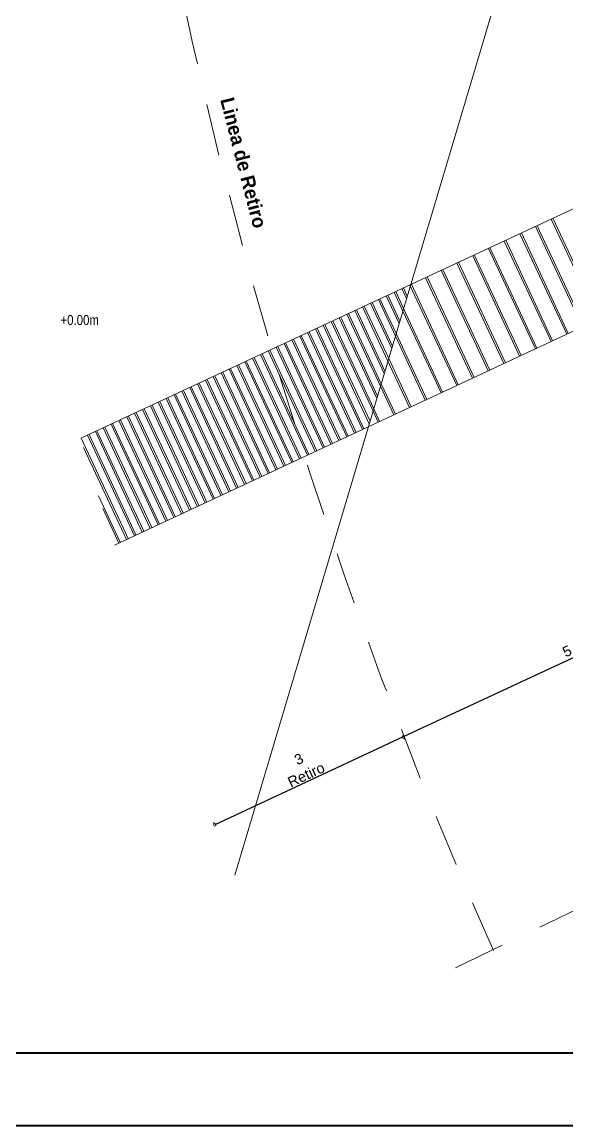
# Model space of a CAD drawing. Header units: millimetres. Extents: x 110427 to 125914, y 76277 to 76441.
# Drawn here: x 114083.5 to 114091.35, y 76319.01 to 76334.93 of the extents above; entities that cross this region are included whole.
import ezdxf

# ---------------------------------------------------------------- set-up
doc = ezdxf.new("R2010")
doc.units = ezdxf.units.MM
doc.linetypes.add('JIS_02_0.7', pattern=[1.35, 0.75, -0.6])
for name, color, linetype, lineweight in [('0.15', 6, 'Continuous', 15), ('02_CIVIL_EXIST', 250, 'Continuous', 30), ('09_CIVIL PROYECCIONES', 230, 'JIS_02_0.7', 5), ('12_TEXTOS', 4, 'Continuous', 40), ('13_COTAS', 8, 'Continuous', 9)]:
    doc.layers.add(name, color=color, linetype=linetype, lineweight=lineweight)
doc.styles.add('JDS1', font='GOTHICB.TTF')
doc.styles.get("Standard").update_dxf_attribs({"font": 'arial.ttf'})
doc.styles.add('Swis721 BT', font='swiss.ttf')
doc.dimstyles.new('ISO-23', dxfattribs={"dimscale": 0.03, "dimtxt": 5, "dimasz": 2.5, "dimexe": 1.25, "dimexo": 0.625, "dimtad": 1, "dimtxsty": 'Swis721 BT', "dimblk": 'DOTSMALL', "dimcen": 2.5, "dimclrt": 150, "dimadec": 0, "dimazin": 0, "dimtfac": 1, "dimtmove": 0, "dimatfit": 3, "dimfxl": 0, "dimarcsym": 0})

# ---------------------------------------------------------------- blocks, each defined once
blk = doc.blocks.new('_DotSmall')
at = {"color": 0, "linetype": 'ByBlock', "const_width": 0.5}
blk.add_lwpolyline([(-0.0625, 0, 1), (0.0625, 0, 1)], format="xyb", close=True, dxfattribs=at)
blk = doc.blocks.new('*D563')
at = {"layer": '13_COTAS', "color": 0, "lineweight": -2}
for p, q in [((114093.991, 76326.917), (114093.962, 76326.979)), ((114093.978, 76326.945), (114088.993, 76324.621)), ((114089.001, 76324.604), (114089.009, 76324.587))]:
    blk.add_line(p, q, dxfattribs=at)
at = {"layer": 'Defpoints', "color": 0}
for p in [(114093.999, 76326.9), (114088.993, 76324.621), (114088.993, 76324.621)]:
    blk.add_point(p, dxfattribs=at)
at = {"layer": '13_COTAS', "color": 0, "lineweight": -2, "xscale": 0.075, "yscale": 0.075, "zscale": 0.075}
for p, rotation in [((114093.978, 76326.945), 24.99999753929723), ((114088.993, 76324.621), 204.9999975392973)]:
    blk.add_blockref('_DotSmall', p, dxfattribs=dict(at, rotation=rotation))
at = {"layer": '13_COTAS', "color": 150, "insert": (114091.439, 76325.882), "char_height": 0.15, "attachment_point": 5, "rotation": 25, "style": 'Swis721 BT'}
blk.add_mtext('5,5', dxfattribs=at)
blk = doc.blocks.new('*D530')
at = {"layer": '13_COTAS', "color": 0, "lineweight": -2}
for p, q in [((114088.993, 76324.621), (114086.277, 76323.354)), ((114089.001, 76324.604), (114089.009, 76324.587)), ((114086.27, 76323.367), (114086.261, 76323.388))]:
    blk.add_line(p, q, dxfattribs=at)
at = {"layer": 'Defpoints', "color": 0}
for p in [(114088.993, 76324.621), (114086.277, 76323.354), (114086.278, 76323.35)]:
    blk.add_point(p, dxfattribs=at)
at = {"layer": '13_COTAS', "color": 0, "lineweight": -2, "xscale": 0.075, "yscale": 0.075, "zscale": 0.075}
for p, rotation in [((114088.993, 76324.621), 24.99999753929723), ((114086.277, 76323.354), 204.9999975392973)]:
    blk.add_blockref('_DotSmall', p, dxfattribs=dict(at, rotation=rotation))
at = {"layer": '13_COTAS', "color": 150, "insert": (114087.541, 76324.187), "char_height": 0.15, "attachment_point": 5, "rotation": 25, "style": 'Swis721 BT'}
blk.add_mtext('3\\PRetiro', dxfattribs=at)

msp = doc.modelspace()

# ---------------------------------------------------------------- linework, layer by layer
at = {"layer": '0.15'}
for p, q in [((114091.125, 76337.949), (114086.567, 76322.628)), ((114093.619, 76333.252), (114084.347, 76328.928)), ((114091.127, 76332.089), (114091.803, 76330.639)), ((114091.149, 76332.1), (114091.826, 76330.65)), ((114090.9, 76331.984), (114091.576, 76330.534)), ((114090.923, 76331.994), (114091.599, 76330.544)), ((114094.295, 76331.801), (114084.83, 76327.388)), ((114090.447, 76331.772), (114091.123, 76330.322)), ((114090.47, 76331.783), (114091.146, 76330.333)), ((114090.674, 76331.878), (114091.35, 76330.428)), ((114090.696, 76331.889), (114091.372, 76330.438)), ((114090.22, 76331.667), (114090.897, 76330.217)), ((114090.243, 76331.677), (114090.919, 76330.227)), ((114089.767, 76331.455), (114090.443, 76330.005)), ((114089.79, 76331.466), (114090.466, 76330.016)), ((114089.994, 76331.561), (114090.67, 76330.111)), ((114090.016, 76331.572), (114090.693, 76330.122)), ((114089.337, 76331.255), (114090.013, 76329.805)), ((114089.541, 76331.35), (114090.217, 76329.9)), ((114089.563, 76331.36), (114090.239, 76329.91)), ((114088.997, 76331.096), (114089.051, 76330.979)), ((114089.087, 76331.138), (114089.764, 76329.688)), ((114089.11, 76331.149), (114089.786, 76329.699)), ((114089.314, 76331.244), (114089.99, 76329.794)), ((114088.657, 76330.938), (114088.89, 76330.438)), ((114088.748, 76330.98), (114088.933, 76330.582)), ((114088.77, 76330.99), (114088.944, 76330.618)), ((114088.861, 76331.033), (114088.987, 76330.763)), ((114088.884, 76331.043), (114088.998, 76330.799)), ((114088.974, 76331.086), (114089.041, 76330.943)), ((114088.317, 76330.779), (114088.729, 76329.896)), ((114088.408, 76330.821), (114088.772, 76330.04)), ((114088.43, 76330.832), (114088.783, 76330.076)), ((114088.521, 76330.874), (114088.826, 76330.221)), ((114088.544, 76330.885), (114088.836, 76330.257)), ((114088.634, 76330.927), (114088.879, 76330.401)), ((114088.998, 76330.799), (114089.56, 76329.593)), ((114087.977, 76330.621), (114088.568, 76329.354)), ((114088.068, 76330.663), (114088.611, 76329.499)), ((114088.091, 76330.674), (114088.622, 76329.535)), ((114088.181, 76330.716), (114088.665, 76329.679)), ((114088.204, 76330.726), (114088.675, 76329.715)), ((114088.294, 76330.769), (114088.718, 76329.86)), ((114088.987, 76330.763), (114089.537, 76329.583)), ((114087.637, 76330.462), (114088.314, 76329.012)), ((114087.728, 76330.504), (114088.404, 76329.054)), ((114087.751, 76330.515), (114088.427, 76329.065)), ((114087.841, 76330.557), (114088.503, 76329.137)), ((114087.864, 76330.568), (114088.514, 76329.173)), ((114087.955, 76330.61), (114088.557, 76329.318)), ((114087.298, 76330.304), (114087.974, 76328.854)), ((114087.388, 76330.346), (114088.064, 76328.896)), ((114087.411, 76330.357), (114088.087, 76328.906)), ((114087.501, 76330.399), (114088.178, 76328.949)), ((114087.524, 76330.409), (114088.2, 76328.959)), ((114087.615, 76330.452), (114088.291, 76329.002)), ((114088.879, 76330.401), (114089.311, 76329.477)), ((114088.89, 76330.438), (114089.333, 76329.488)), ((114086.958, 76330.145), (114087.634, 76328.695)), ((114087.048, 76330.188), (114087.724, 76328.737)), ((114087.071, 76330.198), (114087.747, 76328.748)), ((114087.162, 76330.24), (114087.838, 76328.79)), ((114087.184, 76330.251), (114087.86, 76328.801)), ((114087.275, 76330.293), (114087.951, 76328.843)), ((114086.618, 76329.987), (114087.294, 76328.537)), ((114086.708, 76330.029), (114087.385, 76328.579)), ((114086.731, 76330.04), (114087.407, 76328.59)), ((114086.822, 76330.082), (114087.498, 76328.632)), ((114086.844, 76330.092), (114087.521, 76328.642)), ((114086.935, 76330.135), (114087.611, 76328.685)), ((114088.772, 76330.04), (114089.084, 76329.371)), ((114088.783, 76330.076), (114089.107, 76329.382)), ((114086.278, 76329.828), (114086.954, 76328.378)), ((114086.369, 76329.871), (114087.045, 76328.42)), ((114086.391, 76329.881), (114087.067, 76328.431)), ((114086.482, 76329.923), (114087.158, 76328.473)), ((114086.504, 76329.934), (114087.181, 76328.484)), ((114086.595, 76329.976), (114087.271, 76328.526)), ((114085.938, 76329.67), (114086.614, 76328.22)), ((114086.029, 76329.712), (114086.705, 76328.262)), ((114086.051, 76329.723), (114086.728, 76328.273)), ((114086.142, 76329.765), (114086.818, 76328.315)), ((114086.165, 76329.775), (114086.841, 76328.325)), ((114086.255, 76329.818), (114086.931, 76328.368)), ((114088.665, 76329.679), (114088.857, 76329.266)), ((114088.675, 76329.715), (114088.88, 76329.276)), ((114085.598, 76329.511), (114086.274, 76328.061)), ((114085.689, 76329.554), (114086.365, 76328.103)), ((114085.711, 76329.564), (114086.388, 76328.114)), ((114085.802, 76329.606), (114086.478, 76328.156)), ((114085.825, 76329.617), (114086.501, 76328.167)), ((114085.915, 76329.659), (114086.592, 76328.209)), ((114085.258, 76329.353), (114085.935, 76327.903)), ((114085.349, 76329.395), (114086.025, 76327.945)), ((114085.372, 76329.406), (114086.048, 76327.956)), ((114085.462, 76329.448), (114086.138, 76327.998)), ((114085.485, 76329.459), (114086.161, 76328.008)), ((114085.576, 76329.501), (114086.252, 76328.051)), ((114088.568, 76329.354), (114088.653, 76329.171)), ((114084.918, 76329.194), (114085.595, 76327.744)), ((114085.009, 76329.237), (114085.685, 76327.787)), ((114085.032, 76329.247), (114085.708, 76327.797)), ((114085.122, 76329.289), (114085.799, 76327.839)), ((114085.145, 76329.3), (114085.821, 76327.85)), ((114085.236, 76329.342), (114085.912, 76327.892)), ((114088.557, 76329.318), (114088.631, 76329.16)), ((114084.556, 76329.025), (114085.232, 76327.575)), ((114084.579, 76329.036), (114085.255, 76327.586)), ((114084.669, 76329.078), (114085.345, 76327.628)), ((114084.692, 76329.089), (114085.368, 76327.639)), ((114084.783, 76329.131), (114085.459, 76327.681)), ((114084.805, 76329.142), (114085.481, 76327.691)), ((114084.896, 76329.184), (114085.572, 76327.734)), ((114084.352, 76328.93), (114085.028, 76327.48)), ((114084.443, 76328.972), (114085.119, 76327.522)), ((114084.465, 76328.983), (114085.141, 76327.533)), ((114084.387, 76328.796), (114085.006, 76327.47)), ((114084.603, 76328.096), (114084.915, 76327.427)), ((114084.661, 76327.913), (114084.892, 76327.417))]:
    msp.add_line(p, q, dxfattribs=at)
at = {"layer": '02_CIVIL_EXIST', "lineweight": 40}
for points in [[(114075.204, 76350.133), (114119.217, 76350.133), (114119.217, 76319.01), (114075.204, 76319.01)], [(114077.823, 76349.085), (114118.169, 76349.085), (114118.169, 76320.057), (114077.823, 76320.057)]]:
    msp.add_lwpolyline(points, close=True, dxfattribs=at)
at = {"layer": '09_CIVIL PROYECCIONES'}
msp.add_line((114089.744, 76321.291), (114113.005, 76332.48), dxfattribs=at)
msp.add_arc((114153.337, 76349.691), 69.046, 183.27359, 204.54921, dxfattribs=at)
at = {"layer": '13_COTAS'}
msp.add_line((114088.029, 76324.171), (114087.192, 76323.781), dxfattribs=at)

# ---------------------------------------------------------------- texts
at = {"layer": '12_TEXTOS', "insert": (114084.053, 76330.706), "char_height": 0.14374, "attachment_point": 1}
msp.add_mtext('{\\fTechnic|b0|i0|c2|p2;+0.00m}', dxfattribs=at)
at = {"layer": '13_COTAS', "color": 150, "insert": (114086.691, 76332.901), "char_height": 0.2, "width": 4.90109, "attachment_point": 5, "rotation": 284.468, "style": 'JDS1'}
msp.add_mtext('\\A1;Linea de Retiro', dxfattribs=at)

# ---------------------------------------------------------------- dimensions: what is measured, and where the dimension line sits
at = {"layer": '13_COTAS'}
dim = msp.add_linear_dim(base=(114088.993, 76324.621), p1=(114093.999, 76326.9), p2=(114088.993, 76324.621), angle=205, dimstyle='ISO-23', dxfattribs=at)
dim.commit()
dim.dimension.update_dxf_attribs({"geometry": '*D563', "text_midpoint": (114091.439, 76325.882)})
dim = msp.add_linear_dim(base=(114086.277, 76323.354), p1=(114088.993, 76324.621), p2=(114086.278, 76323.35), angle=205, text='<>\\PRetiro', dimstyle='ISO-23', dxfattribs=at)
dim.commit()
dim.dimension.update_dxf_attribs({"geometry": '*D530', "text_midpoint": (114087.635, 76323.987), "dimtype": 160})

doc.saveas('drawing.dxf')
